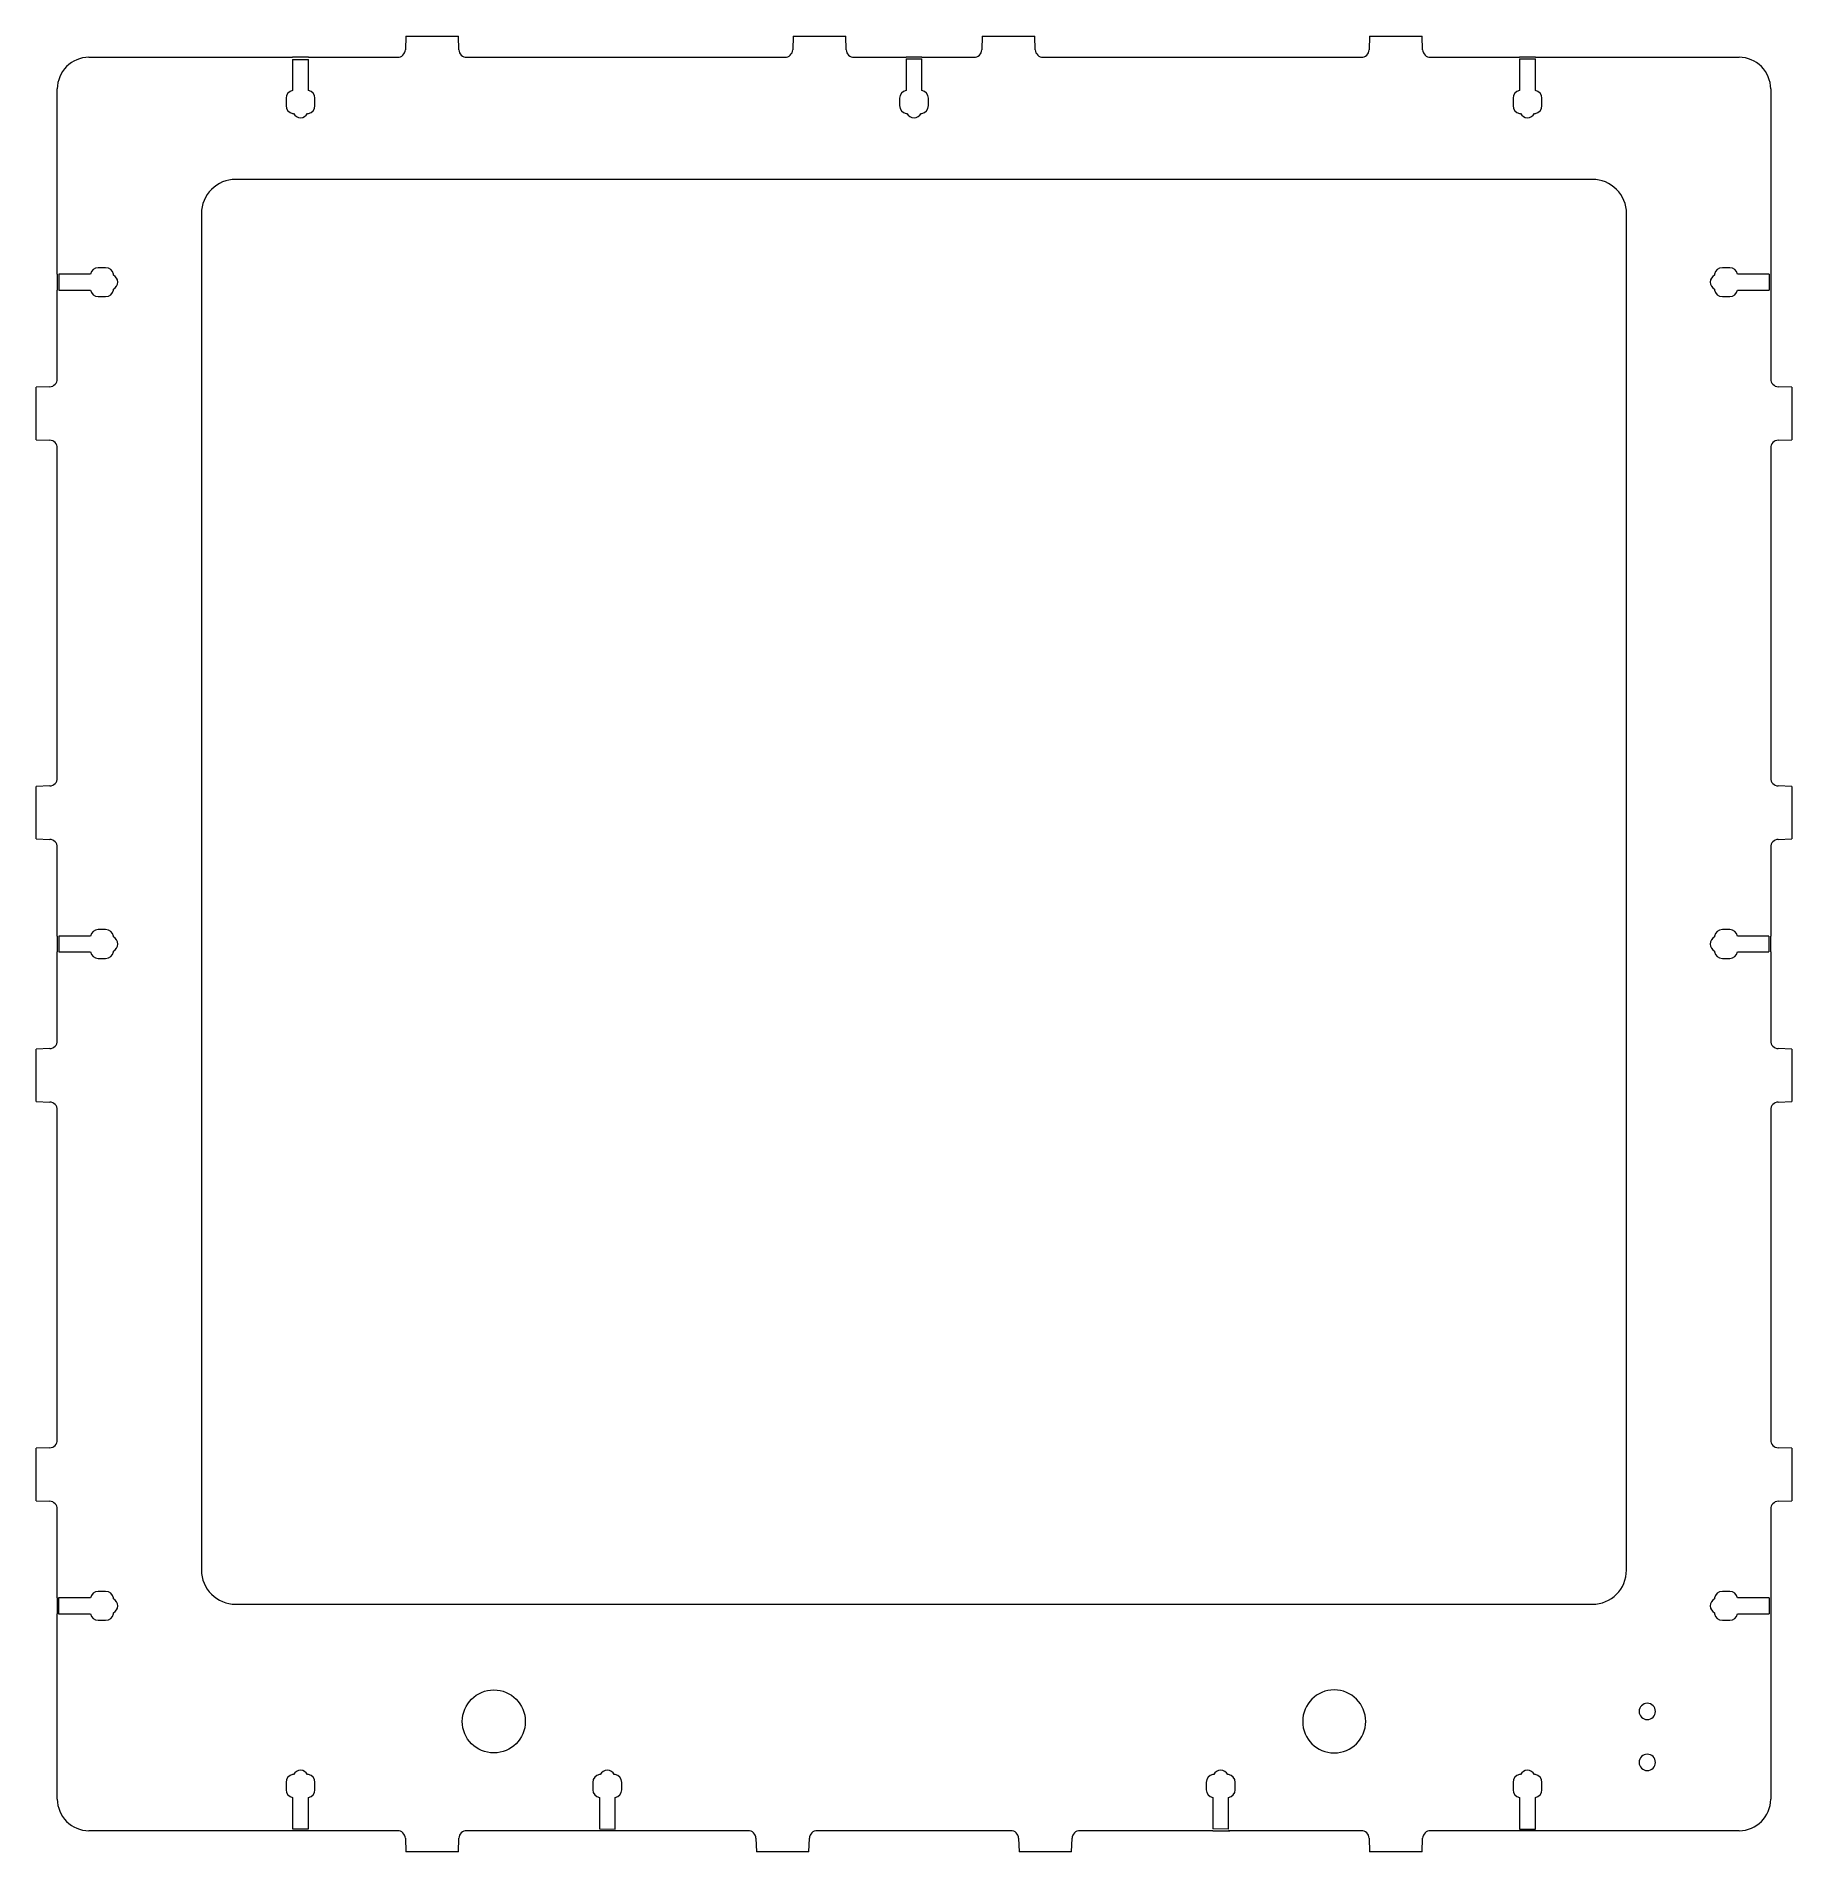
# Model space of a CAD drawing. Header units: millimetres. Extents: x -161 to 173, y -168 to 177.
import ezdxf

# ---------------------------------------------------------------- set-up
doc = ezdxf.new("R2010")
doc.units = ezdxf.units.MM
doc.header["$MEASUREMENT"] = 0
doc.layers.add('Capa 1', color=7, linetype='Continuous')

msp = doc.modelspace()

# ---------------------------------------------------------------- linework, layer by layer
at = {"layer": 'Capa 1', "lineweight": 15}
for points in [[(-90.8712, 177.3613), (-90.8712, 177.3613), (-90.9603, 174.8089), (-90.9603, 174.8089)], [(-90.8712, 177.3613), (-90.8712, 177.3613), (-80.8712, 177.3613), (-80.8712, 177.3613)], [(-80.782, 174.8089), (-80.782, 174.8089), (-80.8712, 177.3613), (-80.8712, 177.3613)], [(-17.1212, 177.3613), (-17.1212, 177.3613), (-17.2103, 174.8089), (-17.2103, 174.8089)], [(-17.1212, 177.3613), (-17.1212, 177.3613), (-7.1212, 177.3613), (-7.1212, 177.3613)], [(-7.032, 174.8089), (-7.032, 174.8089), (-7.1212, 177.3613), (-7.1212, 177.3613)], [(18.8788, 177.3613), (18.8788, 177.3613), (18.7896, 174.8089), (18.7896, 174.8089)], [(18.8788, 177.3613), (18.8788, 177.3613), (28.8788, 177.3613), (28.8788, 177.3613)], [(28.9679, 174.8089), (28.9679, 174.8089), (28.8788, 177.3613), (28.8788, 177.3613)], [(92.6288, 177.3613), (92.6288, 177.3613), (92.5396, 174.8089), (92.5396, 174.8089)], [(92.6288, 177.3613), (92.6288, 177.3613), (102.6288, 177.3613), (102.6288, 177.3613)], [(102.7179, 174.8089), (102.7179, 174.8089), (102.6288, 177.3613), (102.6288, 177.3613)], [(-151.2212, 173.3613), (-151.2212, 173.3613), (-112.4212, 173.3613), (-112.4212, 173.3613)], [(-112.4212, 172.9243), (-112.4212, 172.9243), (-112.4212, 167.0403), (-112.4212, 167.0403)], [(-109.4212, 173.3613), (-109.4212, 173.3613), (-92.4594, 173.3613), (-92.4594, 173.3613)], [(-109.4212, 167.0403), (-109.4212, 167.0403), (-109.4212, 172.9507), (-109.4212, 172.9507)], [(-92.4594, 173.3613), (-91.6513, 173.3613), (-90.9885, 174.0013), (-90.9603, 174.8089)], [(-80.782, 174.8089), (-80.7538, 174.0013), (-80.091, 173.3613), (-79.2829, 173.3613)], [(-79.2829, 173.3613), (-79.2829, 173.3613), (-18.7094, 173.3613), (-18.7094, 173.3613)], [(-18.7094, 173.3613), (-17.9013, 173.3613), (-17.2385, 174.0013), (-17.2103, 174.8089)], [(-7.032, 174.8089), (-7.0038, 174.0013), (-6.341, 173.3613), (-5.5329, 173.3613)], [(-5.5329, 173.3613), (-5.5329, 173.3613), (4.3788, 173.3613), (4.3788, 173.3613)], [(4.3788, 173.0833), (4.3788, 173.0833), (4.3788, 167.0403), (4.3788, 167.0403)], [(7.3788, 173.3613), (7.3788, 173.3613), (17.2905, 173.3613), (17.2905, 173.3613)], [(7.3788, 167.0403), (7.3788, 167.0403), (7.3788, 173.0568), (7.3788, 173.0568)], [(17.2905, 173.3613), (18.0986, 173.3613), (18.7614, 174.0013), (18.7896, 174.8089)], [(28.9679, 174.8089), (28.9961, 174.0013), (29.6589, 173.3613), (30.467, 173.3613)], [(30.467, 173.3613), (30.467, 173.3613), (91.0405, 173.3613), (91.0405, 173.3613)], [(91.0405, 173.3613), (91.8486, 173.3613), (92.5114, 174.0013), (92.5396, 174.8089)], [(102.7179, 174.8089), (102.7461, 174.0013), (103.4089, 173.3613), (104.217, 173.3613)], [(104.217, 173.3613), (104.217, 173.3613), (121.1788, 173.3613), (121.1788, 173.3613)], [(121.1788, 173.1032), (121.1788, 173.1032), (121.1788, 167.0403), (121.1788, 167.0403)], [(124.1788, 173.3613), (124.1788, 173.3613), (162.9788, 173.3613), (162.9788, 173.3613)], [(124.1788, 167.0403), (124.1788, 167.0403), (124.1788, 173.0635), (124.1788, 173.0635)], [(-157.2212, 132.0613), (-157.2212, 132.0613), (-157.2212, 167.3613), (-157.2212, 167.3613)], [(-112.4212, 167.0403), (-113.1429, 166.9183), (-113.6712, 166.2932), (-113.6712, 165.5613)], [(-108.1711, 165.5613), (-108.1711, 166.2932), (-108.6994, 166.9183), (-109.4211, 167.0403)], [(4.3788, 167.0403), (3.6571, 166.9183), (3.1289, 166.2932), (3.1289, 165.5613)], [(8.6287, 165.5613), (8.6287, 166.2932), (8.1005, 166.9183), (7.3788, 167.0403)], [(121.1787, 167.0403), (120.457, 166.9183), (119.9287, 166.2932), (119.9287, 165.5613)], [(125.4288, 165.5613), (125.4288, 166.2932), (124.9005, 166.9183), (124.1788, 167.0403)], [(168.9788, 167.3613), (168.9788, 167.3613), (168.9788, 132.0613), (168.9788, 132.0613)], [(-113.6712, 165.5613), (-113.6712, 165.5613), (-113.6712, 164.1613), (-113.6712, 164.1613)], [(-113.6712, 164.1613), (-113.6712, 163.4293), (-113.1429, 162.8042), (-112.4212, 162.6822)], [(-112.4212, 162.6822), (-112.4212, 162.6822), (-112.2587, 162.6822), (-112.2587, 162.6822)], [(-109.5836, 162.6822), (-109.5836, 162.6822), (-109.4212, 162.6822), (-109.4212, 162.6822)], [(-109.4211, 162.6822), (-108.6994, 162.8042), (-108.1712, 163.4293), (-108.1712, 164.1612)], [(-108.1712, 164.1613), (-108.1712, 164.1613), (-108.1712, 165.5613), (-108.1712, 165.5613)], [(3.1288, 165.5613), (3.1288, 165.5613), (3.1288, 164.1613), (3.1288, 164.1613)], [(3.1288, 164.1613), (3.1288, 163.4293), (3.6571, 162.8042), (4.3788, 162.6822)], [(4.3788, 162.6822), (4.3788, 162.6822), (4.5413, 162.6822), (4.5413, 162.6822)], [(7.2163, 162.6822), (7.2163, 162.6822), (7.3788, 162.6822), (7.3788, 162.6822)], [(7.3788, 162.6822), (8.1005, 162.8042), (8.6287, 163.4293), (8.6287, 164.1612)], [(8.6288, 164.1613), (8.6288, 164.1613), (8.6288, 165.5613), (8.6288, 165.5613)], [(119.9287, 164.1613), (119.9287, 163.4293), (120.457, 162.8042), (121.1787, 162.6822)], [(119.9288, 165.5613), (119.9288, 165.5613), (119.9288, 164.1613), (119.9288, 164.1613)], [(121.1788, 162.6822), (121.1788, 162.6822), (121.3412, 162.6822), (121.3412, 162.6822)], [(124.0163, 162.6822), (124.0163, 162.6822), (124.1788, 162.6822), (124.1788, 162.6822)], [(124.1788, 162.6822), (124.9005, 162.8042), (125.4287, 163.4293), (125.4287, 164.1612)], [(125.4288, 164.1613), (125.4288, 164.1613), (125.4288, 165.5613), (125.4288, 165.5613)], [(135.0288, 150.1213), (135.0288, 150.1213), (-123.2712, 150.1213), (-123.2712, 150.1213)], [(-129.7712, 143.6213), (-129.7712, 143.6213), (-129.7712, -114.6304), (-129.7712, -114.6304)], [(141.5288, -114.6304), (141.5288, -114.6304), (141.5288, 143.6213), (141.5288, 143.6213)], [(-150.9002, 132.0613), (-150.9002, 132.0613), (-156.9191, 132.0613), (-156.9191, 132.0613)], [(-149.4212, 133.3112), (-150.1531, 133.3112), (-150.7782, 132.783), (-150.9002, 132.0613)], [(-148.0212, 133.3113), (-148.0212, 133.3113), (-149.4212, 133.3113), (-149.4212, 133.3113)], [(-146.5421, 132.0613), (-146.6641, 132.783), (-147.2892, 133.3112), (-148.0212, 133.3112)], [(-146.5421, 131.8988), (-146.5421, 131.8988), (-146.5421, 132.0613), (-146.5421, 132.0613)], [(159.7788, 133.3112), (159.0468, 133.3112), (158.4217, 132.783), (158.2997, 132.0613)], [(158.2997, 132.0613), (158.2997, 132.0613), (158.2997, 131.8988), (158.2997, 131.8988)], [(161.1788, 133.3113), (161.1788, 133.3113), (159.7788, 133.3113), (159.7788, 133.3113)], [(162.6578, 132.0613), (162.5358, 132.783), (161.9107, 133.3112), (161.1788, 133.3112)], [(168.7115, 132.0613), (168.7115, 132.0613), (162.6578, 132.0613), (162.6578, 132.0613)], [(-157.2212, 112.1495), (-157.2212, 112.1495), (-157.2212, 129.0613), (-157.2212, 129.0613)], [(-156.9324, 129.0613), (-156.9324, 129.0613), (-150.9002, 129.0613), (-150.9002, 129.0613)], [(-150.9002, 129.0612), (-150.7782, 128.3395), (-150.1531, 127.8113), (-149.4212, 127.8113)], [(-148.0212, 127.8113), (-147.2892, 127.8113), (-146.6641, 128.3395), (-146.5421, 129.0612)], [(-146.5421, 129.0613), (-146.5421, 129.0613), (-146.5421, 129.2237), (-146.5421, 129.2237)], [(158.2997, 129.2237), (158.2997, 129.2237), (158.2997, 129.0613), (158.2997, 129.0613)], [(158.2997, 129.0612), (158.4217, 128.3395), (159.0468, 127.8113), (159.7788, 127.8113)], [(161.1788, 127.8113), (161.9107, 127.8113), (162.5358, 128.3395), (162.6578, 129.0612)], [(162.6578, 129.0613), (162.6578, 129.0613), (168.6718, 129.0613), (168.6718, 129.0613)], [(168.9788, 129.0613), (168.9788, 129.0613), (168.9788, 112.1495), (168.9788, 112.1495)], [(-149.4212, 127.8113), (-149.4212, 127.8113), (-148.0212, 127.8113), (-148.0212, 127.8113)], [(159.7788, 127.8113), (159.7788, 127.8113), (161.1788, 127.8113), (161.1788, 127.8113)], [(-158.6688, 110.6504), (-158.6688, 110.6504), (-161.2212, 110.5613), (-161.2212, 110.5613)], [(-158.6688, 110.6504), (-157.8612, 110.6786), (-157.2212, 111.3414), (-157.2212, 112.1495)], [(168.9787, 112.1495), (168.9787, 111.3414), (169.6188, 110.6786), (170.4264, 110.6504)], [(172.9788, 110.5613), (172.9788, 110.5613), (170.4264, 110.6504), (170.4264, 110.6504)], [(-161.2212, 100.5613), (-161.2212, 100.5613), (-161.2212, 110.5613), (-161.2212, 110.5613)], [(172.9788, 110.5613), (172.9788, 110.5613), (172.9788, 100.5613), (172.9788, 100.5613)], [(-161.2212, 100.5613), (-161.2212, 100.5613), (-158.6688, 100.4721), (-158.6688, 100.4721)], [(-157.2211, 98.973), (-157.2211, 99.7811), (-157.8612, 100.4439), (-158.6688, 100.4721)], [(170.4264, 100.4721), (169.6188, 100.4439), (168.9787, 99.7811), (168.9787, 98.973)], [(170.4264, 100.4721), (170.4264, 100.4721), (172.9788, 100.5613), (172.9788, 100.5613)], [(-157.2212, 36.1495), (-157.2212, 36.1495), (-157.2212, 98.973), (-157.2212, 98.973)], [(168.9788, 98.973), (168.9788, 98.973), (168.9788, 36.1495), (168.9788, 36.1495)], [(-158.6688, 34.6504), (-158.6688, 34.6504), (-161.2212, 34.5613), (-161.2212, 34.5613)], [(-161.2212, 24.5613), (-161.2212, 24.5613), (-161.2212, 34.5613), (-161.2212, 34.5613)], [(-158.6688, 34.6504), (-157.8612, 34.6786), (-157.2212, 35.3414), (-157.2212, 36.1495)], [(168.9788, 36.1495), (168.9788, 35.3414), (169.6188, 34.6786), (170.4264, 34.6504)], [(172.9788, 34.5613), (172.9788, 34.5613), (170.4264, 34.6504), (170.4264, 34.6504)], [(172.9788, 34.5613), (172.9788, 34.5613), (172.9788, 24.5613), (172.9788, 24.5613)], [(-161.2212, 24.5613), (-161.2212, 24.5613), (-158.6688, 24.4721), (-158.6688, 24.4721)], [(-157.2212, 22.973), (-157.2212, 23.7811), (-157.8612, 24.4439), (-158.6688, 24.4721)], [(170.4264, 24.4721), (169.6188, 24.4439), (168.9788, 23.7811), (168.9788, 22.973)], [(170.4264, 24.4721), (170.4264, 24.4721), (172.9788, 24.5613), (172.9788, 24.5613)], [(-157.2212, 6.0613), (-157.2212, 6.0613), (-157.2212, 22.973), (-157.2212, 22.973)], [(168.9788, 22.973), (168.9788, 22.973), (168.9788, 6.0613), (168.9788, 6.0613)], [(-149.4212, 7.3112), (-150.1531, 7.3112), (-150.7782, 6.783), (-150.9002, 6.0613)], [(-148.0212, 7.3113), (-148.0212, 7.3113), (-149.4212, 7.3113), (-149.4212, 7.3113)], [(-146.5421, 6.0613), (-146.6641, 6.783), (-147.2892, 7.3112), (-148.0212, 7.3112)], [(159.7788, 7.3112), (159.0468, 7.3112), (158.4217, 6.783), (158.2997, 6.0613)], [(161.1788, 7.3113), (161.1788, 7.3113), (159.7788, 7.3113), (159.7788, 7.3113)], [(162.6578, 6.0613), (162.5358, 6.783), (161.9107, 7.3112), (161.1788, 7.3112)], [(-150.9002, 6.0613), (-150.9002, 6.0613), (-156.9318, 6.0613), (-156.9318, 6.0613)], [(-146.5421, 5.8988), (-146.5421, 5.8988), (-146.5421, 6.0613), (-146.5421, 6.0613)], [(158.2997, 6.0613), (158.2997, 6.0613), (158.2997, 5.8988), (158.2997, 5.8988)], [(168.6452, 6.0613), (168.6452, 6.0613), (162.6578, 6.0613), (162.6578, 6.0613)], [(-157.2212, -13.8504), (-157.2212, -13.8504), (-157.2212, 3.0613), (-157.2212, 3.0613)], [(-156.9053, 3.0613), (-156.9053, 3.0613), (-150.9002, 3.0613), (-150.9002, 3.0613)], [(-150.9002, 3.0613), (-150.7782, 2.3396), (-150.1531, 1.8114), (-149.4212, 1.8114)], [(-149.4212, 1.8113), (-149.4212, 1.8113), (-148.0212, 1.8113), (-148.0212, 1.8113)], [(-148.0212, 1.8114), (-147.2892, 1.8114), (-146.6641, 2.3396), (-146.5421, 3.0613)], [(-146.5421, 3.0613), (-146.5421, 3.0613), (-146.5421, 3.2238), (-146.5421, 3.2238)], [(158.2997, 3.2238), (158.2997, 3.2238), (158.2997, 3.0613), (158.2997, 3.0613)], [(158.2997, 3.0613), (158.4217, 2.3396), (159.0468, 1.8114), (159.7788, 1.8114)], [(159.7788, 1.8113), (159.7788, 1.8113), (161.1788, 1.8113), (161.1788, 1.8113)], [(161.1788, 1.8114), (161.9107, 1.8114), (162.5358, 2.3396), (162.6578, 3.0613)], [(162.6578, 3.0613), (162.6578, 3.0613), (168.632, 3.0613), (168.632, 3.0613)], [(168.9788, 3.0613), (168.9788, 3.0613), (168.9788, -13.8504), (168.9788, -13.8504)], [(-158.6688, -15.3495), (-158.6688, -15.3495), (-161.2212, -15.4387), (-161.2212, -15.4387)], [(-161.2212, -25.4387), (-161.2212, -25.4387), (-161.2212, -15.4387), (-161.2212, -15.4387)], [(-158.6688, -15.3495), (-157.8612, -15.3213), (-157.2212, -14.6585), (-157.2212, -13.8504)], [(168.9788, -13.8504), (168.9788, -14.6585), (169.6188, -15.3213), (170.4264, -15.3495)], [(172.9788, -15.4387), (172.9788, -15.4387), (170.4264, -15.3495), (170.4264, -15.3495)], [(172.9788, -15.4387), (172.9788, -15.4387), (172.9788, -25.4387), (172.9788, -25.4387)], [(-161.2212, -25.4387), (-161.2212, -25.4387), (-158.6688, -25.5278), (-158.6688, -25.5278)], [(-157.2212, -27.0269), (-157.2212, -26.2188), (-157.8612, -25.556), (-158.6688, -25.5278)], [(-157.2212, -89.8504), (-157.2212, -89.8504), (-157.2212, -27.0269), (-157.2212, -27.0269)], [(170.4264, -25.5278), (169.6188, -25.556), (168.9788, -26.2188), (168.9788, -27.0269)], [(168.9788, -27.0269), (168.9788, -27.0269), (168.9788, -89.8504), (168.9788, -89.8504)], [(170.4264, -25.5278), (170.4264, -25.5278), (172.9788, -25.4387), (172.9788, -25.4387)], [(-158.6688, -91.3495), (-157.8612, -91.3213), (-157.2212, -90.6585), (-157.2212, -89.8504)], [(168.9787, -89.8504), (168.9787, -90.6585), (169.6188, -91.3213), (170.4264, -91.3495)], [(-158.6688, -91.3495), (-158.6688, -91.3495), (-161.2212, -91.4387), (-161.2212, -91.4387)], [(-161.2212, -101.4387), (-161.2212, -101.4387), (-161.2212, -91.4387), (-161.2212, -91.4387)], [(172.9788, -91.4387), (172.9788, -91.4387), (170.4264, -91.3495), (170.4264, -91.3495)], [(172.9788, -91.4387), (172.9788, -91.4387), (172.9788, -101.4387), (172.9788, -101.4387)], [(-161.2212, -101.4387), (-161.2212, -101.4387), (-158.6688, -101.5278), (-158.6688, -101.5278)], [(-157.2211, -103.0269), (-157.2211, -102.2188), (-157.8612, -101.556), (-158.6688, -101.5278)], [(-157.2212, -119.9387), (-157.2212, -119.9387), (-157.2212, -103.0269), (-157.2212, -103.0269)], [(170.4264, -101.5278), (169.6188, -101.556), (168.9788, -102.2188), (168.9788, -103.0269)], [(168.9788, -103.0269), (168.9788, -103.0269), (168.9788, -119.9387), (168.9788, -119.9387)], [(170.4264, -101.5278), (170.4264, -101.5278), (172.9788, -101.4387), (172.9788, -101.4387)], [(135.0288, -121.1304), (138.6186, -121.1304), (141.5287, -118.2202), (141.5287, -114.6304)], [(-150.9002, -119.9387), (-150.9002, -119.9387), (-156.9709, -119.9387), (-156.9709, -119.9387)], [(-149.4212, -118.6887), (-150.1531, -118.6887), (-150.7782, -119.2169), (-150.9002, -119.9386)], [(-148.0212, -118.6887), (-148.0212, -118.6887), (-149.4212, -118.6887), (-149.4212, -118.6887)], [(-146.5421, -119.9386), (-146.6641, -119.2169), (-147.2892, -118.6887), (-148.0212, -118.6887)], [(-146.5421, -120.1011), (-146.5421, -120.1011), (-146.5421, -119.9387), (-146.5421, -119.9387)], [(159.7788, -118.6887), (159.0468, -118.6887), (158.4217, -119.2169), (158.2997, -119.9386)], [(158.2997, -119.9387), (158.2997, -119.9387), (158.2997, -120.1011), (158.2997, -120.1011)], [(161.1788, -118.6887), (161.1788, -118.6887), (159.7788, -118.6887), (159.7788, -118.6887)], [(162.6578, -119.9386), (162.5358, -119.2169), (161.9107, -118.6887), (161.1788, -118.6887)], [(168.6847, -119.9387), (168.6847, -119.9387), (162.6578, -119.9387), (162.6578, -119.9387)], [(-157.2212, -158.2387), (-157.2212, -158.2387), (-157.2212, -122.9387), (-157.2212, -122.9387)], [(-157.004, -122.9387), (-157.004, -122.9387), (-150.9002, -122.9387), (-150.9002, -122.9387)], [(-150.9002, -122.9387), (-150.7782, -123.6604), (-150.1531, -124.1886), (-149.4212, -124.1886)], [(-149.4212, -124.1887), (-149.4212, -124.1887), (-148.0212, -124.1887), (-148.0212, -124.1887)], [(-148.0212, -124.1886), (-147.2892, -124.1886), (-146.6641, -123.6604), (-146.5421, -122.9387)], [(-146.5421, -122.9387), (-146.5421, -122.9387), (-146.5421, -122.7762), (-146.5421, -122.7762)], [(-123.2712, -121.1304), (-123.2712, -121.1304), (135.0288, -121.1304), (135.0288, -121.1304)], [(158.2997, -122.7762), (158.2997, -122.7762), (158.2997, -122.9387), (158.2997, -122.9387)], [(158.2997, -122.9387), (158.4217, -123.6604), (159.0468, -124.1886), (159.7788, -124.1886)], [(159.7788, -124.1887), (159.7788, -124.1887), (161.1788, -124.1887), (161.1788, -124.1887)], [(161.1788, -124.1886), (161.9107, -124.1886), (162.5358, -123.6604), (162.6578, -122.9387)], [(162.6578, -122.9387), (162.6578, -122.9387), (168.698, -122.9387), (168.698, -122.9387)], [(168.9788, -122.9387), (168.9788, -122.9387), (168.9788, -158.2387), (168.9788, -158.2387)], [(-112.4212, -153.5596), (-113.1429, -153.6816), (-113.6712, -154.3067), (-113.6712, -155.0387)], [(-113.6712, -155.0387), (-113.6712, -155.0387), (-113.6712, -156.4387), (-113.6712, -156.4387)], [(-112.2587, -153.5596), (-112.2587, -153.5596), (-112.4212, -153.5596), (-112.4212, -153.5596)], [(-109.4212, -153.5596), (-109.4212, -153.5596), (-109.5836, -153.5596), (-109.5836, -153.5596)], [(-108.1711, -155.0387), (-108.1711, -154.3067), (-108.6994, -153.6816), (-109.4211, -153.5596)], [(-108.1712, -156.4387), (-108.1712, -156.4387), (-108.1712, -155.0387), (-108.1712, -155.0387)], [(-54.0212, -153.5596), (-54.7429, -153.6816), (-55.2712, -154.3067), (-55.2712, -155.0387)], [(-55.2712, -155.0387), (-55.2712, -155.0387), (-55.2712, -156.4387), (-55.2712, -156.4387)], [(-53.8587, -153.5596), (-53.8587, -153.5596), (-54.0212, -153.5596), (-54.0212, -153.5596)], [(-51.0212, -153.5596), (-51.0212, -153.5596), (-51.1836, -153.5596), (-51.1836, -153.5596)], [(-49.7711, -155.0387), (-49.7711, -154.3067), (-50.2994, -153.6816), (-51.0211, -153.5596)], [(-49.7712, -156.4387), (-49.7712, -156.4387), (-49.7712, -155.0387), (-49.7712, -155.0387)], [(62.7787, -153.5596), (62.057, -153.6816), (61.5287, -154.3067), (61.5287, -155.0387)], [(61.5288, -155.0387), (61.5288, -155.0387), (61.5288, -156.4387), (61.5288, -156.4387)], [(62.9412, -153.5596), (62.9412, -153.5596), (62.7788, -153.5596), (62.7788, -153.5596)], [(65.7788, -153.5596), (65.7788, -153.5596), (65.6163, -153.5596), (65.6163, -153.5596)], [(67.0288, -155.0387), (67.0288, -154.3067), (66.5005, -153.6816), (65.7788, -153.5596)], [(67.0288, -156.4387), (67.0288, -156.4387), (67.0288, -155.0387), (67.0288, -155.0387)], [(121.1787, -153.5596), (120.457, -153.6816), (119.9287, -154.3067), (119.9287, -155.0387)], [(119.9288, -155.0387), (119.9288, -155.0387), (119.9288, -156.4387), (119.9288, -156.4387)], [(121.3412, -153.5596), (121.3412, -153.5596), (121.1788, -153.5596), (121.1788, -153.5596)], [(124.1788, -153.5596), (124.1788, -153.5596), (124.0163, -153.5596), (124.0163, -153.5596)], [(125.4288, -155.0387), (125.4288, -154.3067), (124.9005, -153.6816), (124.1788, -153.5596)], [(125.4288, -156.4387), (125.4288, -156.4387), (125.4288, -155.0387), (125.4288, -155.0387)], [(-113.6711, -156.4387), (-113.6711, -157.1706), (-113.1429, -157.7957), (-112.4212, -157.9177)], [(-112.4212, -157.9177), (-112.4212, -157.9177), (-112.4212, -163.8915), (-112.4212, -163.8915)], [(-109.4212, -163.8915), (-109.4212, -163.8915), (-109.4212, -157.9177), (-109.4212, -157.9177)], [(-109.4211, -157.9177), (-108.6994, -157.7957), (-108.1712, -157.1706), (-108.1712, -156.4387)], [(-55.2711, -156.4387), (-55.2711, -157.1706), (-54.7429, -157.7957), (-54.0212, -157.9177)], [(-54.0212, -157.9177), (-54.0212, -157.9177), (-54.0212, -163.9181), (-54.0212, -163.9181)], [(-51.0212, -163.9446), (-51.0212, -163.9446), (-51.0212, -157.9177), (-51.0212, -157.9177)], [(-51.0211, -157.9177), (-50.2994, -157.7957), (-49.7712, -157.1706), (-49.7712, -156.4387)], [(61.5288, -156.4387), (61.5288, -157.1706), (62.057, -157.7957), (62.7787, -157.9177)], [(62.7788, -157.9177), (62.7788, -157.9177), (62.7788, -163.8876), (62.7788, -163.8876)], [(65.7788, -157.9177), (66.5005, -157.7957), (67.0287, -157.1706), (67.0287, -156.4387)], [(65.7788, -163.9273), (65.7788, -163.9273), (65.7788, -157.9177), (65.7788, -157.9177)], [(119.9287, -156.4387), (119.9287, -157.1706), (120.457, -157.7957), (121.1787, -157.9177)], [(121.1788, -157.9177), (121.1788, -157.9177), (121.1788, -163.9669), (121.1788, -163.9669)], [(124.1788, -157.9177), (124.9005, -157.7957), (125.4287, -157.1706), (125.4287, -156.4387)], [(124.1788, -163.9802), (124.1788, -163.9802), (124.1788, -157.9177), (124.1788, -157.9177)], [(162.9788, -164.2386), (166.2924, -164.2386), (168.9787, -161.5524), (168.9787, -158.2387)], [(-112.4212, -164.2387), (-112.4212, -164.2387), (-151.2212, -164.2387), (-151.2212, -164.2387)], [(-92.4594, -164.2387), (-92.4594, -164.2387), (-109.4212, -164.2387), (-109.4212, -164.2387)], [(-90.9603, -165.6863), (-90.9885, -164.8787), (-91.6513, -164.2387), (-92.4594, -164.2387)], [(-90.9603, -165.6863), (-90.9603, -165.6863), (-90.8712, -168.2387), (-90.8712, -168.2387)], [(-80.8712, -168.2387), (-80.8712, -168.2387), (-80.782, -165.6863), (-80.782, -165.6863)], [(-79.2829, -164.2387), (-80.091, -164.2387), (-80.7538, -164.8787), (-80.782, -165.6863)], [(-54.0212, -164.2387), (-54.0212, -164.2387), (-79.2829, -164.2387), (-79.2829, -164.2387)], [(-25.7094, -164.2387), (-25.7094, -164.2387), (-51.0212, -164.2387), (-51.0212, -164.2387)], [(-24.2103, -165.6863), (-24.2385, -164.8787), (-24.9013, -164.2387), (-25.7094, -164.2387)], [(-24.2103, -165.6863), (-24.2103, -165.6863), (-24.1212, -168.2387), (-24.1212, -168.2387)], [(-14.1212, -168.2387), (-14.1212, -168.2387), (-14.032, -165.6863), (-14.032, -165.6863)], [(-12.5329, -164.2387), (-13.341, -164.2387), (-14.0038, -164.8787), (-14.032, -165.6863)], [(24.2905, -164.2387), (24.2905, -164.2387), (-12.5329, -164.2387), (-12.5329, -164.2387)], [(25.7896, -165.6863), (25.7614, -164.8787), (25.0986, -164.2387), (24.2905, -164.2387)], [(25.7896, -165.6863), (25.7896, -165.6863), (25.8788, -168.2387), (25.8788, -168.2387)], [(35.8788, -168.2387), (35.8788, -168.2387), (35.9679, -165.6863), (35.9679, -165.6863)], [(37.467, -164.2387), (36.6589, -164.2387), (35.9961, -164.8787), (35.9679, -165.6863)], [(62.7788, -164.2387), (62.7788, -164.2387), (37.467, -164.2387), (37.467, -164.2387)], [(91.0405, -164.2387), (91.0405, -164.2387), (65.7788, -164.2387), (65.7788, -164.2387)], [(92.5396, -165.6863), (92.5114, -164.8787), (91.8486, -164.2387), (91.0405, -164.2387)], [(92.5396, -165.6863), (92.5396, -165.6863), (92.6288, -168.2387), (92.6288, -168.2387)], [(102.6288, -168.2387), (102.6288, -168.2387), (102.7179, -165.6863), (102.7179, -165.6863)], [(104.217, -164.2387), (103.4089, -164.2387), (102.7461, -164.8787), (102.7179, -165.6863)], [(121.1788, -164.2387), (121.1788, -164.2387), (104.217, -164.2387), (104.217, -164.2387)], [(162.9788, -164.2387), (162.9788, -164.2387), (124.1788, -164.2387), (124.1788, -164.2387)], [(-80.8712, -168.2387), (-80.8712, -168.2387), (-90.8712, -168.2387), (-90.8712, -168.2387)], [(-14.1212, -168.2387), (-14.1212, -168.2387), (-24.1212, -168.2387), (-24.1212, -168.2387)], [(35.8788, -168.2387), (35.8788, -168.2387), (25.8788, -168.2387), (25.8788, -168.2387)], [(102.6288, -168.2387), (102.6288, -168.2387), (92.6288, -168.2387), (92.6288, -168.2387)]]:
    msp.add_open_spline(points, degree=3, dxfattribs=at)
for points, knots in [([(-151.2212, 173.3612), (-152.8124, 173.3612), (-154.3386, 172.7291), (-155.4638, 171.6039), (-155.4638, 171.6039), (-156.589, 170.4787), (-157.2212, 168.9525), (-157.2212, 167.3613)], [0, 0, 0, 0, 0.33333333, 0.33333333, 0.33333333, 0.33333333, 1, 1, 1, 1]), ([(168.9787, 167.3613), (168.9787, 168.9525), (168.3466, 170.4787), (167.2214, 171.6039), (167.2214, 171.6039), (166.0962, 172.7291), (164.57, 173.3612), (162.9788, 173.3612)], [0, 0, 0, 0, 0.33333333, 0.33333333, 0.33333333, 0.33333333, 1, 1, 1, 1]), ([(-112.2587, 162.6822), (-112.003, 162.1786), (-111.486, 161.8613), (-110.9212, 161.8613), (-110.9212, 161.8613), (-110.3563, 161.8613), (-109.8393, 162.1786), (-109.5836, 162.6822)], [0, 0, 0, 0, 0.33333333, 0.33333333, 0.33333333, 0.33333333, 1, 1, 1, 1]), ([(4.5413, 162.6822), (4.797, 162.1786), (5.314, 161.8613), (5.8788, 161.8613), (5.8788, 161.8613), (6.4436, 161.8613), (6.9606, 162.1786), (7.2163, 162.6822)], [0, 0, 0, 0, 0.33333333, 0.33333333, 0.33333333, 0.33333333, 1, 1, 1, 1]), ([(121.3412, 162.6822), (121.5969, 162.1786), (122.1139, 161.8613), (122.6788, 161.8613), (122.6788, 161.8613), (123.2436, 161.8613), (123.7606, 162.1786), (124.0163, 162.6822)], [0, 0, 0, 0, 0.33333333, 0.33333333, 0.33333333, 0.33333333, 1, 1, 1, 1]), ([(-123.2712, 150.1213), (-124.9951, 150.1213), (-126.6484, 149.4364), (-127.8673, 148.2174), (-127.8673, 148.2174), (-129.0863, 146.9985), (-129.7712, 145.3452), (-129.7712, 143.6213)], [0, 0, 0, 0, 0.33333333, 0.33333333, 0.33333333, 0.33333333, 1, 1, 1, 1]), ([(141.5287, 143.6213), (141.5287, 145.3452), (140.8439, 146.9985), (139.6249, 148.2174), (139.6249, 148.2174), (138.406, 149.4364), (136.7527, 150.1212), (135.0288, 150.1212)], [0, 0, 0, 0, 0.33333333, 0.33333333, 0.33333333, 0.33333333, 1, 1, 1, 1]), ([(-146.5421, 129.2237), (-146.0385, 129.4794), (-145.7212, 129.9964), (-145.7212, 130.5612), (-145.7212, 130.5612), (-145.7211, 131.1261), (-146.0385, 131.6431), (-146.5421, 131.8988)], [0, 0, 0, 0, 0.33333333, 0.33333333, 0.33333333, 0.33333333, 1, 1, 1, 1]), ([(158.2997, 131.8988), (157.7961, 131.6431), (157.4788, 131.1261), (157.4788, 130.5613), (157.4788, 130.5613), (157.4788, 129.9964), (157.7961, 129.4794), (158.2997, 129.2237)], [0, 0, 0, 0, 0.33333333, 0.33333333, 0.33333333, 0.33333333, 1, 1, 1, 1]), ([(-146.5421, 3.2238), (-146.0385, 3.4795), (-145.7212, 3.9965), (-145.7212, 4.5613), (-145.7212, 4.5613), (-145.7211, 5.1261), (-146.0385, 5.6431), (-146.5421, 5.8988)], [0, 0, 0, 0, 0.33333333, 0.33333333, 0.33333333, 0.33333333, 1, 1, 1, 1]), ([(158.2997, 5.8988), (157.7961, 5.6431), (157.4788, 5.1261), (157.4788, 4.5613), (157.4788, 4.5613), (157.4788, 3.9965), (157.7961, 3.4795), (158.2997, 3.2238)], [0, 0, 0, 0, 0.33333333, 0.33333333, 0.33333333, 0.33333333, 1, 1, 1, 1]), ([(-129.7711, -114.6304), (-129.7711, -116.3543), (-129.0863, -118.0076), (-127.8673, -119.2266), (-127.8673, -119.2266), (-126.6484, -120.4456), (-124.9951, -121.1304), (-123.2712, -121.1304)], [0, 0, 0, 0, 0.33333333, 0.33333333, 0.33333333, 0.33333333, 1, 1, 1, 1]), ([(-146.5421, -122.7762), (-146.0385, -122.5205), (-145.7212, -122.0035), (-145.7212, -121.4387), (-145.7212, -121.4387), (-145.7211, -120.8738), (-146.0385, -120.3568), (-146.5421, -120.1011)], [0, 0, 0, 0, 0.33333333, 0.33333333, 0.33333333, 0.33333333, 1, 1, 1, 1]), ([(158.2997, -120.1011), (157.7961, -120.3568), (157.4788, -120.8738), (157.4788, -121.4387), (157.4788, -121.4387), (157.4788, -122.0035), (157.7961, -122.5205), (158.2997, -122.7762)], [0, 0, 0, 0, 0.33333333, 0.33333333, 0.33333333, 0.33333333, 1, 1, 1, 1]), ([(-68.1212, -143.4387), (-68.1212, -140.1249), (-70.8074, -137.4387), (-74.1211, -137.4387), (-74.1211, -137.4387), (-77.4348, -137.4386), (-80.1211, -140.1249), (-80.1211, -143.4386), (-80.1211, -143.4386), (-80.1212, -146.7523), (-77.4349, -149.4386), (-74.1212, -149.4386), (-74.1212, -149.4386), (-70.8075, -149.4387), (-68.1212, -146.7524), (-68.1212, -143.4387)], [0, 0, 0, 0, 0.2, 0.2, 0.2, 0.2, 0.4, 0.4, 0.4, 0.4, 0.6, 0.6, 0.6, 0.6, 1, 1, 1, 1]), ([(91.8788, -143.4387), (91.8788, -140.1249), (89.1925, -137.4387), (85.8788, -137.4387), (85.8788, -137.4387), (82.5651, -137.4386), (79.8788, -140.1249), (79.8788, -143.4386), (79.8788, -143.4386), (79.8787, -146.7523), (82.565, -149.4386), (85.8787, -149.4386), (85.8787, -149.4386), (89.1924, -149.4387), (91.8787, -146.7524), (91.8787, -143.4387)], [0, 0, 0, 0, 0.2, 0.2, 0.2, 0.2, 0.4, 0.4, 0.4, 0.4, 0.6, 0.6, 0.6, 0.6, 1, 1, 1, 1]), ([(147.0288, -141.5387), (147.0288, -140.6826), (146.3348, -139.9887), (145.4788, -139.9887), (145.4788, -139.9887), (144.6227, -139.9886), (143.9288, -140.6826), (143.9288, -141.5386), (143.9288, -141.5386), (143.9287, -142.3947), (144.6227, -143.0886), (145.4787, -143.0886), (145.4787, -143.0886), (146.3348, -143.0887), (147.0287, -142.3947), (147.0287, -141.5387)], [0, 0, 0, 0, 0.2, 0.2, 0.2, 0.2, 0.4, 0.4, 0.4, 0.4, 0.6, 0.6, 0.6, 0.6, 1, 1, 1, 1]), ([(147.0288, -151.2387), (147.0288, -150.3826), (146.3348, -149.6887), (145.4788, -149.6887), (145.4788, -149.6887), (144.6227, -149.6886), (143.9288, -150.3826), (143.9288, -151.2386), (143.9288, -151.2386), (143.9287, -152.0947), (144.6227, -152.7886), (145.4787, -152.7886), (145.4787, -152.7886), (146.3348, -152.7887), (147.0287, -152.0947), (147.0287, -151.2387)], [0, 0, 0, 0, 0.2, 0.2, 0.2, 0.2, 0.4, 0.4, 0.4, 0.4, 0.6, 0.6, 0.6, 0.6, 1, 1, 1, 1]), ([(-109.5836, -153.5596), (-109.8393, -153.056), (-110.3563, -152.7387), (-110.9212, -152.7387), (-110.9212, -152.7387), (-111.486, -152.7387), (-112.003, -153.056), (-112.2587, -153.5596)], [0, 0, 0, 0, 0.33333333, 0.33333333, 0.33333333, 0.33333333, 1, 1, 1, 1]), ([(-51.1836, -153.5596), (-51.4393, -153.056), (-51.9563, -152.7387), (-52.5212, -152.7387), (-52.5212, -152.7387), (-53.086, -152.7387), (-53.603, -153.056), (-53.8587, -153.5596)], [0, 0, 0, 0, 0.33333333, 0.33333333, 0.33333333, 0.33333333, 1, 1, 1, 1]), ([(65.6163, -153.5596), (65.3606, -153.056), (64.8436, -152.7387), (64.2788, -152.7387), (64.2788, -152.7387), (63.7139, -152.7387), (63.1969, -153.056), (62.9412, -153.5596)], [0, 0, 0, 0, 0.33333333, 0.33333333, 0.33333333, 0.33333333, 1, 1, 1, 1]), ([(124.0163, -153.5596), (123.7606, -153.056), (123.2436, -152.7387), (122.6788, -152.7387), (122.6788, -152.7387), (122.1139, -152.7387), (121.5969, -153.056), (121.3412, -153.5596)], [0, 0, 0, 0, 0.33333333, 0.33333333, 0.33333333, 0.33333333, 1, 1, 1, 1]), ([(-157.2212, -158.2387), (-157.2212, -159.8299), (-156.589, -161.3561), (-155.4638, -162.4813), (-155.4638, -162.4813), (-154.3386, -163.6065), (-152.8124, -164.2386), (-151.2212, -164.2386)], [0, 0, 0, 0, 0.33333333, 0.33333333, 0.33333333, 0.33333333, 1, 1, 1, 1])]:
    msp.add_open_spline(points, degree=3, knots=knots, dxfattribs=at)
at = {"layer": 'Capa 1', "color": 250, "lineweight": 20}
for points in [[(-109.4212, 173.3613), (-109.4212, 173.3613), (-112.4212, 173.3613), (-112.4212, 173.3613)], [(-112.4212, 172.9243), (-112.4212, 172.9243), (-109.4212, 172.9507), (-109.4212, 172.9507)], [(7.3788, 173.3613), (7.3788, 173.3613), (4.3788, 173.3613), (4.3788, 173.3613)], [(4.3788, 173.0833), (4.3788, 173.0833), (7.3788, 173.0568), (7.3788, 173.0568)], [(124.1788, 173.3613), (124.1788, 173.3613), (121.1788, 173.3613), (121.1788, 173.3613)], [(121.1788, 173.1032), (121.1788, 173.1032), (124.1788, 173.0635), (124.1788, 173.0635)], [(-157.2212, 132.0613), (-157.2212, 132.0613), (-157.2212, 129.0613), (-157.2212, 129.0613)], [(-156.9191, 132.0613), (-156.9191, 132.0613), (-156.9324, 129.0613), (-156.9324, 129.0613)], [(168.7115, 132.0613), (168.7115, 132.0613), (168.6718, 129.0613), (168.6718, 129.0613)], [(168.9788, 132.0613), (168.9788, 132.0613), (168.9788, 129.0613), (168.9788, 129.0613)], [(-157.2212, 6.0613), (-157.2212, 6.0613), (-157.2212, 3.0613), (-157.2212, 3.0613)], [(-156.9318, 6.0613), (-156.9318, 6.0613), (-156.9053, 3.0613), (-156.9053, 3.0613)], [(168.6452, 6.0613), (168.6452, 6.0613), (168.632, 3.0613), (168.632, 3.0613)], [(168.9788, 3.0613), (168.9788, 3.0613), (168.9788, 6.0613), (168.9788, 6.0613)], [(-157.2212, -119.9387), (-157.2212, -119.9387), (-157.2212, -122.9387), (-157.2212, -122.9387)], [(-156.9709, -119.9387), (-156.9709, -119.9387), (-157.004, -122.9387), (-157.004, -122.9387)], [(168.6847, -119.9387), (168.6847, -119.9387), (168.698, -122.9387), (168.698, -122.9387)], [(168.9788, -119.9387), (168.9788, -119.9387), (168.9788, -122.9387), (168.9788, -122.9387)], [(-112.4212, -163.8915), (-112.4212, -163.8915), (-109.4212, -163.8915), (-109.4212, -163.8915)], [(-109.4212, -164.2387), (-109.4212, -164.2387), (-112.4212, -164.2387), (-112.4212, -164.2387)], [(-54.0212, -163.9181), (-54.0212, -163.9181), (-51.0212, -163.9446), (-51.0212, -163.9446)], [(-51.0212, -164.2387), (-51.0212, -164.2387), (-54.0212, -164.2387), (-54.0212, -164.2387)], [(65.7788, -163.9273), (65.7788, -163.9273), (62.7788, -163.8876), (62.7788, -163.8876)], [(62.7788, -164.2387), (62.7788, -164.2387), (66.0001, -164.2387), (66.0001, -164.2387)], [(121.1788, -163.9669), (121.1788, -163.9669), (124.1788, -163.9802), (124.1788, -163.9802)], [(124.1788, -164.2387), (124.1788, -164.2387), (121.1788, -164.2387), (121.1788, -164.2387)]]:
    msp.add_open_spline(points, degree=3, dxfattribs=at)

doc.saveas('drawing.dxf')
